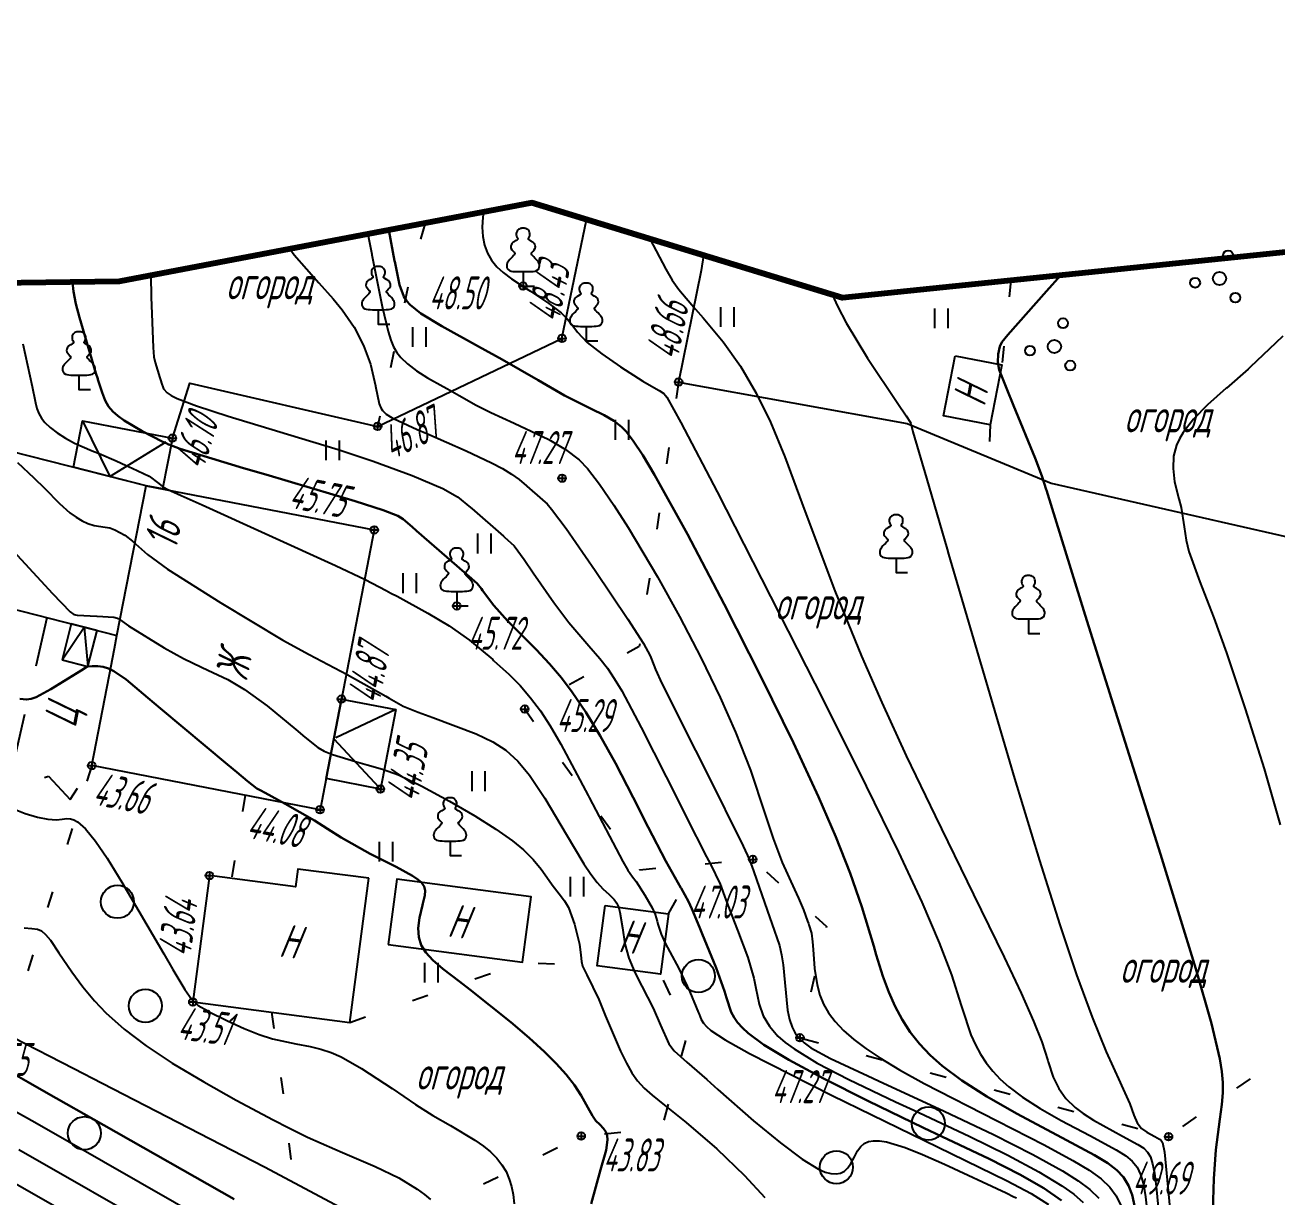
# Model space of a CAD drawing. Extents: x 1233805 to 1234355, y 654698 to 655114.
# Drawn here: x 1234235.86 to 1234273.72, y 655078.87 to 655114.32 of the extents above; entities that cross this region are included whole.
import ezdxf

# ---------------------------------------------------------------- set-up
doc = ezdxf.new("R2010")
doc.units = 0
for name, pattern in [('ИИDash_05_15', [2, 0.5, -1.5]), ('ИИDash_15_15', [3, 1.5, -1.5]), ('ИИDash_20_10', [3, 2, -1])]:
    doc.linetypes.add(name, pattern=pattern)
for name, color, linetype, lineweight in [('ИИ_ГОРИЗОНТАЛИ_ОСН', 32, 'Continuous', 25), ('ИИ_ГОРИЗОНТАЛИ_УТОЛЩ', 32, 'Continuous', 30), ('ИИ_ДОРОГИ_АД', 7, 'Continuous', 25), ('ИИ_ОГРАДЫ', 7, 'Continuous', 25), ('ИИ_ОТМЕТКИ', 7, 'Continuous', 25), ('ИИ_СТРОЕНИЕ', 7, 'Continuous', 25), ('ИИ_УГОДЬЯ', 7, 'Continuous', 25)]:
    doc.layers.add(name, color=color, linetype=linetype, lineweight=lineweight)
doc.layers.add('Оформление точек', color=7, linetype='Continuous')
doc.styles.add('VNIPISIMPLEXCUR', font='simplex.shx', dxfattribs={"width": 0.8, "oblique": 15})
doc.styles.add('ГОСТ 2.304 КУРСИВ', font='cs_gost2304.shx', dxfattribs={"oblique": 15})
doc.linetypes.add('ИИ054751', pattern='A,2.5,[1,3dservice.shx,S=0.8,R=0,X=0,Y=0],2.5', length=5)

# ---------------------------------------------------------------- blocks, each defined once
blk = doc.blocks.new('ИИ05401')
at = {"color": 0, "linetype": 'Continuous', "lineweight": 25}
for points in [[(-0.4, 1.2), (-0.4, 0)], [(0.4, 1.2), (0.4, 0)]]:
    blk.add_lwpolyline(points, dxfattribs=at)
blk = doc.blocks.new('ИИ053881')
at = {"color": 0, "linetype": 'Continuous', "lineweight": 25}
blk.add_lwpolyline([(0, 0.875), (0.129, 0.876), (0.342, 0.878), (0.479, 0.882), (0.614, 0.891), (0.726, 0.907), (0.816, 0.94), (0.906, 1), (0.956, 1.071), (0.983, 1.151), (0.991, 1.231), (0.986, 1.295), (0.963, 1.379), (0.932, 1.445), (0.884, 1.516), (0.798, 1.61), (0.719, 1.692), (0.646, 1.766), (0.575, 1.842), (0.536, 1.889), (0.511, 1.929), (0.501, 1.967), (0.504, 1.992), (0.518, 2.017), (0.545, 2.049), (0.608, 2.115), (0.679, 2.198), (0.732, 2.29), (0.745, 2.372), (0.736, 2.444), (0.709, 2.515), (0.672, 2.575), (0.633, 2.617), (0.596, 2.646), (0.548, 2.678), (0.495, 2.709), (0.408, 2.76), (0.363, 2.789), (0.336, 2.812), (0.324, 2.831), (0.321, 2.846), (0.325, 2.865), (0.335, 2.89), (0.353, 2.928), (0.372, 2.968), (0.4, 3.034), (0.413, 3.103), (0.412, 3.19), (0.398, 3.247), (0.363, 3.319), (0.32, 3.377), (0.284, 3.414), (0.246, 3.444), (0.181, 3.476), (0.125, 3.489), (0.07, 3.496), (0, 3.5), (-0.07, 3.496), (-0.125, 3.489), (-0.181, 3.476), (-0.246, 3.444), (-0.284, 3.414), (-0.32, 3.377), (-0.363, 3.319), (-0.398, 3.247), (-0.412, 3.19), (-0.413, 3.103), (-0.4, 3.034), (-0.372, 2.968), (-0.353, 2.928), (-0.335, 2.89), (-0.325, 2.865), (-0.321, 2.846), (-0.324, 2.831), (-0.336, 2.812), (-0.363, 2.789), (-0.408, 2.76), (-0.495, 2.709), (-0.548, 2.678), (-0.596, 2.646), (-0.633, 2.617), (-0.672, 2.575), (-0.709, 2.515), (-0.736, 2.444), (-0.745, 2.372), (-0.732, 2.29), (-0.679, 2.198), (-0.608, 2.115), (-0.545, 2.049), (-0.518, 2.017), (-0.504, 1.992), (-0.501, 1.967), (-0.511, 1.929), (-0.536, 1.889), (-0.575, 1.842), (-0.646, 1.766), (-0.719, 1.692), (-0.798, 1.61), (-0.884, 1.516), (-0.932, 1.445), (-0.963, 1.379), (-0.986, 1.295), (-0.991, 1.231), (-0.983, 1.151), (-0.956, 1.071), (-0.906, 1), (-0.816, 0.94), (-0.726, 0.907), (-0.614, 0.891), (-0.479, 0.882), (-0.342, 0.878), (-0.129, 0.876)], close=True, dxfattribs=at)
blk.add_lwpolyline([(0, 0.875), (0, 0), (0.7, 0)], dxfattribs=at)
blk = doc.blocks.new('ИИ05394')
at = {"color": 0, "linetype": 'Continuous', "lineweight": 25}
for centre, radius in [((0.52, 1.407), 0.3), ((-1.479, -0.253), 0.3), ((0, 0), 0.4), ((0.958, -1.154), 0.3)]:
    blk.add_circle(centre, radius, dxfattribs=at)
blk = doc.blocks.new('ИИ05368')
at = {"color": 0, "linetype": 'Continuous'}
blk.add_circle((0, 0), 1, dxfattribs=at)
blk = doc.blocks.new('PICKET')
at = {"color": 0, "linetype": 'Continuous', "lineweight": 25}
for p, q in [((-0.23, 0), (0.23, 0)), ((0, 0.23), (0, -0.23))]:
    blk.add_line(p, q, dxfattribs=at)
blk.add_circle((0, 0), 0.23, dxfattribs=at)
at = {"color": 0, "linetype": 'Continuous', "style": 'VNIPISIMPLEXCUR', "oblique": 15, "width": 0.8}
blk.add_attdef('OTMETKA', (1.25, 0.3), '', height=2, dxfattribs=at)
at = {"color": 8, "linetype": 'Continuous', "style": 'VNIPISIMPLEXCUR', "oblique": 15, "width": 0.8, "flags": 1}
blk.add_attdef('NOMER', (1.25, -2.7), '', height=2, dxfattribs=at)

msp = doc.modelspace()

# ---------------------------------------------------------------- linework, layer by layer
at = {"layer": 'ИИ_ГОРИЗОНТАЛИ_ОСН', "flags": 128}
for points, elevation in [([(1234249.731, 655108.66), (1234249.706, 655108.512), (1234249.687, 655108.208), (1234249.704, 655107.925), (1234249.756, 655107.663), (1234249.845, 655107.422), (1234249.967, 655107.205), (1234250.125, 655107.007), (1234250.317, 655106.829), (1234250.568, 655106.647), (1234251.097, 655106.298), (1234251.15, 655106.264), (1234251.706, 655105.896), (1234252.074, 655105.613), (1234252.27, 655105.42), (1234252.454, 655105.183), (1234252.57, 655105.027), (1234252.866, 655104.721), (1234253.304, 655104.372), (1234253.87, 655103.981), (1234254.545, 655103.546), (1234255.019, 655103.273), (1234255.041, 655103.261), (1234255.183, 655103.175), (1234255.233, 655103.112), (1234255.268, 655103.062), (1234255.269, 655103.06), (1234255.694, 655102.297), (1234256.79, 655100.197), (1234260.023, 655093.864), (1234261.302, 655091.301), (1234262.273, 655089.304), (1234262.979, 655087.787), (1234263.51, 655086.56), (1234263.88, 655085.595), (1234264.175, 655084.667), (1234264.202, 655084.576), (1234264.467, 655083.78), (1234264.602, 655083.473), (1234264.752, 655083.194), (1234264.928, 655082.926), (1234265.127, 655082.674), (1234265.353, 655082.435), (1234265.608, 655082.207), (1234266.029, 655081.891), (1234266.557, 655081.552), (1234267.192, 655081.188), (1234268.063, 655080.726), (1234268.859, 655080.299), (1234269.152, 655080.117), (1234269.347, 655079.954), (1234269.49, 655079.771), (1234269.598, 655079.547), (1234269.68, 655079.261), (1234269.749, 655078.878), (1234269.893, 655077.516)], 48.5), ([(1234246.227, 655107.994), (1234246.345, 655107.389), (1234246.349, 655107.367), (1234246.659, 655105.807), (1234246.839, 655105.047), (1234246.921, 655104.787), (1234247.007, 655104.583), (1234247.103, 655104.417), (1234247.223, 655104.266), (1234247.431, 655104.068), (1234247.702, 655103.864), (1234248.036, 655103.652), (1234248.504, 655103.386), (1234248.637, 655103.312), (1234248.991, 655103.111), (1234249.507, 655102.823), (1234249.948, 655102.599), (1234250.654, 655102.273), (1234251.7, 655101.778), (1234252.202, 655101.483), (1234252.616, 655101.163), (1234252.873, 655100.904), (1234253.23, 655100.427), (1234253.664, 655099.797), (1234254.103, 655099.12), (1234254.993, 655097.631), (1234255.654, 655096.431), (1234256.306, 655095.172), (1234256.883, 655093.982), (1234257.351, 655092.935), (1234257.8, 655091.785), (1234258.235, 655090.473), (1234258.481, 655089.715), (1234258.76, 655088.99), (1234259.129, 655088.171), (1234259.25, 655087.914), (1234259.404, 655087.553), (1234259.527, 655087.213), (1234259.551, 655087.145), (1234259.567, 655087.098), (1234259.641, 655086.852), (1234259.679, 655086.587), (1234259.694, 655086.359), (1234259.74, 655085.783), (1234259.819, 655085.289), (1234259.901, 655084.973), (1234260.01, 655084.701), (1234260.162, 655084.437), (1234260.36, 655084.177), (1234260.614, 655083.91), (1234260.921, 655083.639), (1234261.285, 655083.362), (1234261.707, 655083.079), (1234262.304, 655082.719), (1234263.054, 655082.303), (1234265.256, 655081.171), (1234266.679, 655080.448), (1234267.549, 655079.978), (1234268.042, 655079.68), (1234268.4, 655079.42), (1234268.666, 655079.167), (1234268.862, 655078.901), (1234269.001, 655078.609)], 47.5), ([(1234254.752, 655107.848), (1234255.235, 655106.936), (1234255.436, 655106.604), (1234255.631, 655106.324), (1234256.14, 655105.725), (1234256.374, 655105.464), (1234256.975, 655104.741), (1234257.496, 655104), (1234257.974, 655103.188), (1234258.408, 655102.306), (1234258.843, 655101.253), (1234259.457, 655099.599), (1234260.35, 655097.202), (1234261.153, 655095.228), (1234261.77, 655093.827), (1234262.512, 655092.218), (1234263.381, 655090.401), (1234264.544, 655088.019), (1234265.469, 655086.126), (1234265.981, 655085.04), (1234266.356, 655084.191), (1234266.606, 655083.559), (1234266.788, 655082.997), (1234266.799, 655082.959), (1234266.955, 655082.493), (1234267.12, 655082.151), (1234267.339, 655081.848), (1234267.618, 655081.576), (1234267.863, 655081.392), (1234268.17, 655081.194), (1234269.047, 655080.711), (1234269.514, 655080.46), (1234269.692, 655080.345), (1234269.806, 655080.23), (1234269.892, 655080.081), (1234269.959, 655079.875), (1234270.017, 655079.591), (1234270.071, 655079.192), (1234270.212, 655077.722)], 49), ([(1234243.865, 655107.545), (1234243.999, 655107.368), (1234244.747, 655106.518), (1234245.177, 655106.039), (1234245.455, 655105.702), (1234245.816, 655105.177), (1234246.099, 655104.627), (1234246.306, 655104.059), (1234246.459, 655103.405), (1234246.461, 655103.4), (1234246.576, 655102.864), (1234246.618, 655102.742), (1234246.669, 655102.656), (1234246.783, 655102.548), (1234246.966, 655102.435), (1234246.985, 655102.425), (1234247.002, 655102.416), (1234247.719, 655102.084), (1234248.012, 655101.959), (1234249.2, 655101.443), (1234249.968, 655101.08), (1234250.296, 655100.904), (1234250.573, 655100.734), (1234250.8, 655100.569), (1234251.027, 655100.376), (1234251.036, 655100.368), (1234251.51, 655099.955), (1234251.518, 655099.949), (1234251.647, 655099.832), (1234251.784, 655099.677), (1234252.226, 655099.086), (1234253.105, 655097.82), (1234254.095, 655096.348), (1234254.564, 655095.615), (1234254.766, 655095.236), (1234254.805, 655095.133), (1234254.926, 655094.83), (1234255.124, 655094.4), (1234256.134, 655092.372), (1234256.475, 655091.695), (1234257.579, 655089.478), (1234257.774, 655089.068), (1234257.894, 655088.733), (1234257.903, 655088.707), (1234258.38, 655087.319), (1234258.447, 655087.139), (1234258.673, 655086.474), (1234258.739, 655086.19), (1234258.786, 655085.896), (1234258.834, 655085.356), (1234258.92, 655084.526), (1234258.982, 655084.237), (1234259.062, 655084.003), (1234259.153, 655083.826), (1234259.271, 655083.673), (1234259.425, 655083.529), (1234259.627, 655083.385), (1234260.216, 655083.062), (1234261.349, 655082.532), (1234261.673, 655082.384), (1234263.66, 655081.47), (1234265.145, 655080.761), (1234266.341, 655080.156), (1234267.234, 655079.66), (1234267.705, 655079.362), (1234268.062, 655079.093), (1234268.333, 655078.831)], 47), ([(1234239.664, 655106.747), (1234239.678, 655106.09), (1234239.733, 655104.569), (1234239.757, 655104.281), (1234239.794, 655104.111), (1234239.939, 655103.644), (1234239.976, 655103.526), (1234239.978, 655103.518), (1234240.054, 655103.319), (1234240.158, 655103.198), (1234240.283, 655103.113), (1234240.462, 655103.023), (1234241.045, 655102.8), (1234242.003, 655102.489), (1234243.569, 655102.011), (1234243.795, 655101.943), (1234245.327, 655101.476), (1234246.389, 655101.129), (1234247.565, 655100.696), (1234248.492, 655100.297), (1234248.941, 655100.046), (1234249.337, 655099.723), (1234249.369, 655099.695), (1234250.333, 655098.856), (1234250.365, 655098.829), (1234250.649, 655098.561), (1234250.959, 655098.149), (1234251.23, 655097.754), (1234251.855, 655096.853), (1234252.308, 655096.244), (1234252.91, 655095.539), (1234253.241, 655095.161), (1234253.472, 655094.865), (1234253.682, 655094.554), (1234253.906, 655094.179), (1234254.491, 655093.072), (1234255.629, 655090.825), (1234255.857, 655090.37), (1234256.467, 655089.164), (1234256.587, 655088.935), (1234256.879, 655088.33), (1234257.059, 655087.855), (1234257.317, 655087.173), (1234257.41, 655086.941), (1234257.724, 655086.115), (1234257.9, 655085.493), (1234257.958, 655085.183), (1234258.058, 655084.703), (1234258.184, 655084.352), (1234258.373, 655084.033), (1234258.631, 655083.739), (1234258.851, 655083.547), (1234259.12, 655083.348), (1234259.821, 655082.918), (1234260.773, 655082.422), (1234262.188, 655081.748), (1234262.736, 655081.495), (1234264.411, 655080.711), (1234265.584, 655080.134), (1234266.519, 655079.636), (1234267.218, 655079.211), (1234267.575, 655078.955), (1234267.859, 655078.708)], 46.5), ([(1234260.266, 655106.168), (1234260.442, 655105.792), (1234260.696, 655105.312), (1234261.338, 655104.246), (1234262.251, 655102.872), (1234262.511, 655102.494), (1234262.643, 655102.294), (1234262.65, 655102.266), (1234262.713, 655102.014), (1234263.118, 655100.612), (1234263.743, 655098.463), (1234263.787, 655098.311), (1234265.782, 655091.528), (1234266.538, 655089.046), (1234267.154, 655087.102), (1234267.663, 655085.589), (1234268.13, 655084.305), (1234268.553, 655083.256), (1234268.975, 655082.331), (1234269.018, 655082.242), (1234269.272, 655081.685), (1234269.397, 655081.343), (1234269.397, 655081.342), (1234269.489, 655081.109), (1234269.628, 655080.945), (1234269.784, 655080.835), (1234270.032, 655080.696), (1234270.169, 655080.621), (1234270.223, 655080.579), (1234270.257, 655080.516), (1234270.316, 655080.228), (1234270.518, 655078.108)], 49.5), ([(1234273.897, 655104.905), (1234273.687, 655104.707), (1234272.909, 655103.968), (1234272.85, 655103.912), (1234272.197, 655103.339), (1234272.187, 655103.331), (1234271.619, 655102.833), (1234271.198, 655102.4), (1234270.886, 655101.991), (1234270.772, 655101.798), (1234270.687, 655101.612), (1234270.597, 655101.275), (1234270.578, 655100.906), (1234270.626, 655100.506), (1234270.752, 655099.991), (1234270.822, 655099.726), (1234270.916, 655099.14), (1234270.972, 655098.735), (1234271.055, 655098.393), (1234271.39, 655097.481), (1234271.811, 655096.389), (1234272.194, 655095.325), (1234272.761, 655093.634), (1234273.329, 655091.818), (1234273.82, 655090.132)], 50.5), ([(1234235.8, 655104.671), (1234236.077, 655103.387), (1234236.165, 655102.946), (1234236.176, 655102.892), (1234236.218, 655102.717), (1234236.276, 655102.569), (1234236.358, 655102.429), (1234236.463, 655102.298), (1234236.624, 655102.147), (1234236.835, 655101.987), (1234237.089, 655101.823), (1234237.361, 655101.673), (1234237.894, 655101.444), (1234238.108, 655101.36), (1234238.616, 655101.136), (1234238.918, 655100.998), (1234239.102, 655100.918), (1234239.618, 655100.671), (1234239.905, 655100.455), (1234240.014, 655100.365), (1234240.158, 655100.282), (1234240.586, 655100.09), (1234241.223, 655099.805), (1234245.247, 655097.974), (1234246.146, 655097.546), (1234246.778, 655097.219), (1234246.926, 655097.139), (1234247.111, 655097.041), (1234248.043, 655096.533), (1234248.691, 655096.148), (1234249.307, 655095.712), (1234250.005, 655095.123), (1234250.03, 655095.101), (1234250.042, 655095.091), (1234250.49, 655094.686), (1234250.834, 655094.339), (1234251.152, 655093.971), (1234251.447, 655093.575), (1234251.741, 655093.124), (1234252.065, 655092.572), (1234252.888, 655091.015), (1234252.92, 655090.952), (1234253.936, 655089.015), (1234254.092, 655088.756), (1234254.237, 655088.553), (1234254.342, 655088.411), (1234254.608, 655088.003), (1234254.829, 655087.614), (1234254.918, 655087.414), (1234254.977, 655087.21), (1234255, 655087.119), (1234255.098, 655086.824), (1234255.22, 655086.544), (1234255.361, 655086.287), (1234255.634, 655085.784), (1234255.968, 655085.076), (1234256.231, 655084.444), (1234256.246, 655084.402), (1234256.31, 655084.244), (1234256.376, 655084.132), (1234256.47, 655084.023), (1234256.601, 655083.91), (1234257.037, 655083.62), (1234257.77, 655083.211), (1234260.269, 655081.938), (1234263.868, 655080.182), (1234264.306, 655079.972), (1234265.565, 655079.362), (1234266.286, 655078.978), (1234266.808, 655078.642)], 45.5), ([(1234235.635, 655101.087), (1234236.132, 655100.626), (1234236.447, 655100.307), (1234236.908, 655099.846), (1234237.22, 655099.566), (1234237.405, 655099.429), (1234237.587, 655099.319), (1234237.765, 655099.237), (1234237.951, 655099.178), (1234238.286, 655099.127), (1234238.286, 655099.127), (1234238.425, 655099.109), (1234238.579, 655099.052), (1234238.877, 655098.888), (1234239.114, 655098.711), (1234239.199, 655098.627), (1234239.566, 655098.299), (1234240.174, 655097.865), (1234241.782, 655096.841), (1234243.662, 655095.716), (1234244.451, 655095.275), (1234245.217, 655094.878), (1234245.606, 655094.679), (1234246.768, 655094.015), (1234246.871, 655093.954), (1234247.293, 655093.72), (1234247.752, 655093.531), (1234248.196, 655093.37), (1234249.5, 655092.877), (1234250.004, 655092.639), (1234250.397, 655092.382), (1234250.76, 655092.052), (1234251.115, 655091.626), (1234251.58, 655090.934), (1234252.229, 655089.842), (1234252.761, 655088.947), (1234252.967, 655088.638), (1234253.159, 655088.385), (1234253.336, 655088.189), (1234253.525, 655088.018), (1234253.579, 655087.973), (1234253.681, 655087.871), (1234253.752, 655087.768), (1234253.806, 655087.646), (1234253.849, 655087.485), (1234253.928, 655087.011), (1234254.004, 655086.532), (1234254.118, 655086.092), (1234254.298, 655085.662), (1234254.514, 655085.25), (1234254.857, 655084.579), (1234255.075, 655084.072), (1234255.334, 655083.5), (1234255.495, 655083.288), (1234255.871, 655082.951), (1234256.477, 655082.425), (1234256.812, 655082.126), (1234257.895, 655081.174), (1234258.703, 655080.504), (1234259.36, 655080.014), (1234259.859, 655079.712), (1234260.056, 655079.626), (1234260.233, 655079.578), (1234260.389, 655079.567), (1234260.526, 655079.592), (1234260.642, 655079.652), (1234260.745, 655079.748), (1234260.837, 655079.881), (1234260.942, 655080.082), (1234261.039, 655080.27), (1234261.134, 655080.4), (1234261.242, 655080.491), (1234261.369, 655080.548), (1234261.52, 655080.574), (1234261.701, 655080.57), (1234261.917, 655080.534), (1234262.478, 655080.363), (1234263.004, 655080.156), (1234263.67, 655079.867), (1234265.531, 655078.992), (1234265.768, 655078.878), (1234265.848, 655078.84)], 45), ([(1234235.02, 655098.925), (1234236.341, 655097.503), (1234236.69, 655097.125), (1234237.229, 655096.566), (1234237.338, 655096.489), (1234237.441, 655096.468), (1234238.032, 655096.438), (1234238.041, 655096.437), (1234238.548, 655096.404), (1234238.658, 655096.38), (1234238.724, 655096.343), (1234238.736, 655096.332), (1234238.991, 655096.145), (1234240.066, 655095.482), (1234240.652, 655095.158), (1234241.2, 655094.892), (1234241.386, 655094.81), (1234241.992, 655094.527), (1234242.501, 655094.225), (1234243.18, 655093.73), (1234244.054, 655093.013), (1234244.321, 655092.783), (1234244.715, 655092.463), (1234244.907, 655092.354), (1234245.164, 655092.255), (1234245.86, 655092.042), (1234246.207, 655091.945), (1234246.676, 655091.811), (1234247.151, 655091.641), (1234247.859, 655091.296), (1234248.697, 655090.847), (1234249.464, 655090.404), (1234250.103, 655090.001), (1234250.604, 655089.646), (1234250.937, 655089.368), (1234251.226, 655089.083), (1234251.472, 655088.79), (1234251.714, 655088.442), (1234251.804, 655088.308), (1234252.012, 655088.04), (1234252.18, 655087.825), (1234252.295, 655087.623), (1234252.48, 655087.12), (1234252.625, 655086.516), (1234252.666, 655086.187), (1234252.689, 655085.994), (1234252.725, 655085.857), (1234252.856, 655085.586), (1234253.212, 655084.842), (1234253.419, 655084.34), (1234253.868, 655083.283), (1234254.048, 655082.917), (1234254.214, 655082.628), (1234254.388, 655082.38), (1234254.585, 655082.161), (1234254.822, 655081.948), (1234255.203, 655081.648), (1234255.859, 655081.128), (1234256.778, 655080.329), (1234257.618, 655079.525), (1234258.232, 655078.858)], 44.5), ([(1234235.51, 655090.613), (1234235.87, 655090.471), (1234236.234, 655090.359), (1234236.552, 655090.295), (1234236.809, 655090.28), (1234236.982, 655090.3), (1234237.127, 655090.317), (1234237.235, 655090.311), (1234237.341, 655090.28), (1234237.448, 655090.222), (1234237.694, 655090.004), (1234237.991, 655089.635), (1234238.343, 655089.117), (1234238.793, 655088.396), (1234240.059, 655086.228), (1234240.335, 655085.748), (1234240.692, 655085.145), (1234240.908, 655084.84), (1234241.095, 655084.665), (1234241.388, 655084.499), (1234241.389, 655084.498), (1234241.392, 655084.496), (1234241.988, 655084.198), (1234242.49, 655083.969), (1234242.943, 655083.788), (1234243.343, 655083.659), (1234244.056, 655083.508), (1234244.485, 655083.426), (1234244.811, 655083.344), (1234245.12, 655083.24), (1234245.421, 655083.109), (1234246.039, 655082.76), (1234246.961, 655082.148), (1234247.673, 655081.668), (1234248.199, 655081.336), (1234248.725, 655081.034), (1234249.469, 655080.593), (1234249.726, 655080.412), (1234249.941, 655080.233), (1234250.129, 655080.044), (1234250.285, 655079.846), (1234250.41, 655079.637), (1234250.506, 655079.414), (1234250.572, 655079.192), (1234250.62, 655078.942), (1234250.649, 655078.665)], 43.5), ([(1234235.839, 655087.012), (1234236.063, 655086.99), (1234236.242, 655086.968), (1234236.362, 655086.918), (1234236.484, 655086.815), (1234236.628, 655086.638), (1234236.884, 655086.258), (1234237.273, 655085.682), (1234237.612, 655085.224), (1234237.958, 655084.808), (1234238.308, 655084.438), (1234238.862, 655083.944), (1234239.528, 655083.439), (1234240.311, 655082.92), (1234241.268, 655082.349), (1234242.248, 655081.801), (1234243.369, 655081.206), (1234243.55, 655081.111), (1234243.654, 655081.056), (1234244.406, 655080.675), (1234245.229, 655080.314), (1234245.459, 655080.218), (1234246.448, 655079.796), (1234247.163, 655079.446), (1234247.724, 655079.111), (1234247.944, 655078.95), (1234248.124, 655078.792)], 43), ([(1234235.495, 655083.709), (1234237.338, 655082.753), (1234238.192, 655082.315), (1234243.103, 655079.78), (1234245.539, 655078.478)], 42.5), ([(1234235.135, 655081.712), (1234236.159, 655081.13), (1234241.416, 655078.114)], 41.5), ([(1234235.678, 655080.311), (1234240.081, 655077.788)], 41), ([(1234235.198, 655079.491), (1234238.746, 655077.461)], 40.5)]:
    msp.add_lwpolyline(points, dxfattribs=dict(at, elevation=elevation))
at = {"layer": 'ИИ_ГОРИЗОНТАЛИ_УТОЛЩ', "flags": 128}
for points, elevation in [([(1234246.861, 655108.114), (1234247.037, 655107.189), (1234247.05, 655107.123), (1234247.051, 655107.118), (1234247.191, 655106.456), (1234247.315, 655106.11), (1234247.398, 655105.975), (1234247.504, 655105.853), (1234247.83, 655105.596), (1234248.465, 655105.208), (1234249.572, 655104.593), (1234250.29, 655104.199), (1234251.376, 655103.573), (1234252.177, 655103.113), (1234252.985, 655102.709), (1234253.371, 655102.52), (1234253.664, 655102.348), (1234253.899, 655102.169), (1234254.041, 655102.025), (1234254.249, 655101.744), (1234254.542, 655101.306), (1234254.897, 655100.716), (1234255.892, 655098.914), (1234257.001, 655096.799), (1234258.129, 655094.576), (1234259.096, 655092.603), (1234259.856, 655090.972), (1234260.377, 655089.767), (1234260.81, 655088.665), (1234261.164, 655087.643), (1234261.526, 655086.459), (1234261.605, 655086.193), (1234261.803, 655085.553), (1234261.979, 655085.067), (1234262.171, 655084.632), (1234262.384, 655084.236), (1234262.633, 655083.856), (1234262.916, 655083.5), (1234263.237, 655083.161), (1234263.598, 655082.839), (1234264.195, 655082.391), (1234264.944, 655081.91), (1234265.843, 655081.395), (1234267.078, 655080.741), (1234268.204, 655080.139), (1234268.602, 655079.896), (1234268.879, 655079.684), (1234269.082, 655079.466), (1234269.232, 655079.222), (1234269.342, 655078.934), (1234269.427, 655078.565)], 48), ([(1234267.184, 655106.748), (1234266.751, 655106.272), (1234265.578, 655104.95), (1234265.403, 655104.728), (1234265.339, 655104.6), (1234265.292, 655104.365), (1234265.278, 655104.125), (1234265.325, 655103.894), (1234265.544, 655103.335), (1234265.756, 655102.814), (1234266.406, 655101.215), (1234266.615, 655100.679), (1234266.743, 655100.273), (1234266.749, 655100.252), (1234267.924, 655096.467), (1234268.429, 655094.87), (1234270.202, 655089.238), (1234271.264, 655085.775), (1234271.74, 655084.113), (1234271.993, 655083.05), (1234272.056, 655082.665), (1234272.086, 655082.33), (1234272.086, 655082.02), (1234272.056, 655081.673), (1234271.995, 655081.226), (1234271.876, 655080.295), (1234271.808, 655079.418), (1234271.78, 655078.45)], 50), ([(1234237.301, 655106.546), (1234237.329, 655106.26), (1234237.394, 655105.89), (1234237.505, 655105.469), (1234238.007, 655103.791), (1234238.062, 655103.613), (1234238.066, 655103.6), (1234238.192, 655103.199), (1234238.284, 655102.966), (1234238.386, 655102.784), (1234238.514, 655102.63), (1234238.664, 655102.498), (1234238.857, 655102.358), (1234239.401, 655102.039), (1234240.01, 655101.725), (1234240.129, 655101.669), (1234240.203, 655101.633), (1234240.21, 655101.629), (1234240.553, 655101.498), (1234242.467, 655100.92), (1234243.141, 655100.721), (1234245.841, 655099.916), (1234246.697, 655099.642), (1234247.132, 655099.474), (1234247.299, 655099.373), (1234247.574, 655099.136), (1234247.703, 655099.022), (1234249.156, 655097.757), (1234249.278, 655097.653), (1234249.533, 655097.427), (1234249.664, 655097.265), (1234249.698, 655097.216), (1234250.039, 655096.758), (1234250.46, 655096.29), (1234250.805, 655095.945), (1234251.318, 655095.429), (1234251.718, 655094.999), (1234252.083, 655094.57), (1234252.412, 655094.141), (1234252.822, 655093.537), (1234253.255, 655092.823), (1234253.713, 655091.997), (1234254.257, 655090.95), (1234254.71, 655090.058), (1234255.238, 655089.027), (1234255.695, 655088.226), (1234255.706, 655088.209), (1234255.93, 655087.812), (1234256.026, 655087.583), (1234256.254, 655087.028), (1234256.337, 655086.833), (1234256.763, 655085.798), (1234257.014, 655085.091), (1234257.07, 655084.899), (1234257.216, 655084.463), (1234257.303, 655084.299), (1234257.411, 655084.145), (1234257.554, 655083.986), (1234257.73, 655083.823), (1234258.201, 655083.475), (1234258.956, 655083.016), (1234260.004, 655082.45), (1234261.346, 655081.774), (1234263.028, 655080.965), (1234263.587, 655080.702), (1234265.019, 655080.02), (1234265.946, 655079.548), (1234266.666, 655079.134), (1234267.201, 655078.762)], 46), ([(1234235.707, 655093.935), (1234235.905, 655093.914), (1234236.049, 655093.936), (1234236.203, 655093.99), (1234236.641, 655094.234), (1234237.555, 655094.795), (1234237.76, 655094.924), (1234237.761, 655094.924), (1234237.765, 655094.924), (1234237.766, 655094.923), (1234237.769, 655094.921), (1234237.891, 655094.927), (1234237.892, 655094.927), (1234238.063, 655094.928), (1234238.223, 655094.904), (1234238.386, 655094.854), (1234238.549, 655094.778), (1234238.921, 655094.521), (1234239.58, 655093.969), (1234239.963, 655093.641), (1234241.987, 655091.95), (1234242.268, 655091.716), (1234242.591, 655091.448), (1234242.868, 655091.226), (1234242.973, 655091.171), (1234243.12, 655091.095), (1234243.731, 655090.764), (1234244.613, 655090.261), (1234245.011, 655090.007), (1234245.417, 655089.749), (1234246.302, 655089.253), (1234246.821, 655088.988), (1234247.084, 655088.855), (1234247.58, 655088.584), (1234247.74, 655088.475), (1234247.852, 655088.378), (1234247.932, 655088.265), (1234247.963, 655088.141), (1234247.951, 655087.986), (1234247.893, 655087.744), (1234247.88, 655087.697), (1234247.786, 655087.311), (1234247.751, 655087.005), (1234247.77, 655086.731), (1234247.844, 655086.49), (1234247.981, 655086.265), (1234248.196, 655086.029), (1234248.498, 655085.768), (1234248.997, 655085.386), (1234249.311, 655085.15), (1234250.55, 655084.161), (1234251.108, 655083.683), (1234251.57, 655083.262), (1234251.927, 655082.906), (1234252.228, 655082.572), (1234252.476, 655082.256), (1234252.684, 655081.942), (1234252.886, 655081.577), (1234253.022, 655081.33), (1234253.128, 655081.179), (1234253.241, 655081.061), (1234253.355, 655080.942), (1234253.423, 655080.839), (1234253.463, 655080.726), (1234253.475, 655080.596), (1234253.431, 655080.286), (1234253.268, 655079.69), (1234252.984, 655078.659)], 44), ([(1234234.821, 655082.993), (1234235.956, 655082.345), (1234236.503, 655082.034), (1234238.247, 655081.042), (1234242.19, 655078.803)], 42)]:
    msp.add_lwpolyline(points, dxfattribs=dict(at, elevation=elevation))
at = {"layer": 'ИИ_ДОРОГИ_АД', "linetype": 'ИИDash_15_15', "flags": 128}
msp.add_lwpolyline([(1234236.518, 655096.393), (1234235.493, 655091.91), (1234232.719, 655091.052), (1234232.89, 655090.335), (1234236.573, 655091.602), (1234237.23, 655090.896), (1234237.881, 655091.921)], dxfattribs=at)
at = {"layer": 'ИИ_ОГРАДЫ', "linetype": 'ИИ054751', "flags": 128}
for points in [[(1234240.318, 655101.823), (1234240.846, 655103.485), (1234246.522, 655102.177), (1234252.1, 655104.839), (1234252.843, 655108.43)], [(1234256.383, 655107.351), (1234256.313, 655106.895), (1234255.624, 655103.52), (1234262.534, 655102.27), (1234266.891, 655100.459), (1234276.822, 655098.203), (1234280.54, 655099.788)]]:
    msp.add_lwpolyline(points, dxfattribs=at)
at = {"layer": 'ИИ_СТРОЕНИЕ'}
for points in [[(1234263.99, 655104.315), (1234265.4, 655104.042), (1234265.048, 655102.225), (1234263.638, 655102.498)], [(1234239.521, 655100.383), (1234232.457, 655102.179), (1234231.9, 655099.987), (1234231.53, 655098.531), (1234231.323, 655097.718), (1234233.745, 655097.1), (1234238.643, 655095.851)], [(1234240.02, 655100.286), (1234239.521, 655100.383), (1234237.328, 655100.941), (1234237.601, 655102.35), (1234240.318, 655101.823)], [(1234246.422, 655099.046), (1234245.431, 655093.93), (1234244.965, 655091.529), (1234244.782, 655090.584), (1234237.881, 655091.921), (1234238.405, 655094.622), (1234238.566, 655095.456), (1234238.643, 655095.851), (1234239.521, 655100.383)], [(1234236.98, 655095.117), (1234237.763, 655094.918), (1234238.041, 655096.005), (1234237.257, 655096.205)], [(1234247.074, 655093.612), (1234246.609, 655091.21), (1234244.965, 655091.529), (1234245.431, 655093.93)], [(1234246.26, 655088.513), (1234244.112, 655088.789), (1234244.042, 655088.251), (1234241.439, 655088.594), (1234240.936, 655084.771), (1234245.686, 655084.152)], [(1234246.842, 655086.503), (1234250.902, 655085.969), (1234251.163, 655087.953), (1234247.103, 655088.487)], [(1234253.403, 655087.685), (1234255.318, 655087.433), (1234255.078, 655085.613), (1234253.164, 655085.865)]]:
    msp.add_lwpolyline(points, close=True, dxfattribs=at)
at = {"layer": 'ИИ_СТРОЕНИЕ', "linetype": 'ИИDash_20_10'}
for points in [[(1234237.601, 655102.35), (1234238.425, 655100.662), (1234240.318, 655101.823)], [(1234236.98, 655095.117), (1234237.649, 655096.105), (1234237.763, 655094.918)], [(1234247.074, 655093.612), (1234245.198, 655092.73), (1234246.609, 655091.21)]]:
    msp.add_lwpolyline(points, dxfattribs=at)
at = {"layer": 'ИИ_УГОДЬЯ', "linetype": 'ИИDash_05_15', "flags": 128}
for points in [[(1234247.962, 655108.324), (1234247.559, 655106.934), (1234246.522, 655102.177)], [(1234265.677, 655106.594), (1234265.4, 655104.042)], [(1234255.624, 655103.52), (1234254.438, 655095.525), (1234250.972, 655093.627), (1234254.443, 655088.769), (1234257.867, 655089.081), (1234260.098, 655087.057), (1234259.294, 655083.686), (1234270.441, 655080.692), (1234277.007, 655085.347), (1234276.999, 655092.214)], [(1234265.048, 655102.225), (1234265.003, 655101.244)], [(1234237.881, 655091.921), (1234235.389, 655083.913), (1234232.441, 655085.208), (1234231.531, 655087.219), (1234230.512, 655089.202), (1234225.191, 655093.444), (1234223.03, 655095.429), (1234221.354, 655099.398), (1234217.031, 655099.971), (1234215.046, 655099.619), (1234213.921, 655098.753)], [(1234242.514, 655091.023), (1234242.103, 655088.507)], [(1234255.318, 655087.433), (1234256.155, 655088.925)], [(1234245.686, 655084.152), (1234250.902, 655085.969), (1234253.164, 655085.865)], [(1234243.311, 655084.462), (1234243.736, 655081.552), (1234244.144, 655077.571), (1234245.528, 655076.337), (1234246.986, 655077.923), (1234252.68, 655080.714), (1234255.12, 655080.949), (1234255.917, 655083.864), (1234255.078, 655085.613)]]:
    msp.add_lwpolyline(points, dxfattribs=at)
at = {"layer": 'Оформление точек', "color": 41, "lineweight": 80}
msp.add_lwpolyline([(1234283.108, 654912.091), (1234263.065, 654936.588), (1234271.639, 654969.887), (1234262.654, 654978.832), (1234256.669, 655012.818), (1234288.937, 655037.856), (1234333.776, 655050.652), (1234349.327, 655050.821), (1234348.812, 655058.959), (1234353.847, 655093.724), (1234353.334, 655114.319), (1234323.897, 655110.095), (1234294.279, 655109.246), (1234278.101, 655107.867), (1234260.582, 655106.071), (1234251.183, 655108.936), (1234238.712, 655106.566), (1234227.593, 655106.413), (1234221.976, 655100.726), (1234199.442, 655098.648), (1234167.81, 655097.022), (1234151.568, 655095.162)], dxfattribs=at)

# ---------------------------------------------------------------- block references
at = {"layer": 'ИИ_ОТМЕТКИ'}
ref = msp.add_blockref('PICKET', (1234252.1, 655104.839, 48.433), dxfattribs=dict(at, xscale=0.5, yscale=0.5, zscale=0.5))
ref.add_attrib('OTMETKA', '48.43', (1234252.009, 655105.296, 48.433), dxfattribs={"layer": '0', "color": 0, "linetype": 'Continuous', "height": 1, "rotation": 78.3034, "style": 'ГОСТ 2.304 КУРСИВ', "oblique": 15, "width": 0.65})
ref = msp.add_blockref('PICKET', (1234250.923, 655106.423, 48.501), dxfattribs=dict(at, xscale=0.5, yscale=0.5, zscale=0.5))
ref.add_attrib('OTMETKA', '48.50', (1234248.075, 655105.716, 48.501), dxfattribs={"layer": '0', "color": 0, "linetype": 'Continuous', "height": 1, "style": 'ГОСТ 2.304 КУРСИВ', "oblique": 15, "width": 0.65})
ref = msp.add_blockref('PICKET', (1234255.624, 655103.52, 48.662), dxfattribs=dict(at, xscale=0.5, yscale=0.5, zscale=0.5))
ref.add_attrib('OTMETKA', '48.66', (1234255.602, 655104.162, 48.662), dxfattribs={"layer": '0', "color": 0, "linetype": 'Continuous', "height": 1, "rotation": 78.4587, "style": 'ГОСТ 2.304 КУРСИВ', "oblique": 15, "width": 0.65})
ref = msp.add_blockref('PICKET', (1234246.522, 655102.177, 46.868), dxfattribs=dict(at, xscale=0.5, yscale=0.5, zscale=0.5))
ref.add_attrib('OTMETKA', '46.87', (1234246.951, 655101.155, 46.868), dxfattribs={"layer": '0', "color": 0, "linetype": 'Continuous', "height": 1, "rotation": 25.5145, "style": 'ГОСТ 2.304 КУРСИВ', "oblique": 15, "width": 0.65})
ref = msp.add_blockref('PICKET', (1234240.318, 655101.823, 46.095), dxfattribs=dict(at, xscale=0.5, yscale=0.5, zscale=0.5))
ref.add_attrib('OTMETKA', '46.10', (1234241.254, 655100.835, 46.095), dxfattribs={"layer": '0', "color": 0, "linetype": 'Continuous', "height": 1, "rotation": 72.3771, "style": 'ГОСТ 2.304 КУРСИВ', "oblique": 15, "width": 0.65})
ref = msp.add_blockref('PICKET', (1234252.102, 655100.612, 47.269), dxfattribs=dict(at, xscale=0.5, yscale=0.5, zscale=0.5))
ref.add_attrib('OTMETKA', '47.27', (1234250.574, 655101.038, 47.269), dxfattribs={"layer": '0', "color": 0, "linetype": 'Continuous', "height": 1, "style": 'ГОСТ 2.304 КУРСИВ', "oblique": 15, "width": 0.65})
ref = msp.add_blockref('PICKET', (1234246.422, 655099.046, 45.752), dxfattribs=dict(at, xscale=0.5, yscale=0.5, zscale=0.5))
ref.add_attrib('OTMETKA', '45.75', (1234243.802, 655099.726, 45.752), dxfattribs={"layer": '0', "color": 0, "linetype": 'Continuous', "height": 1, "rotation": 349.0333, "style": 'ГОСТ 2.304 КУРСИВ', "oblique": 15, "width": 0.65})
ref = msp.add_blockref('PICKET', (1234248.916, 655096.75, 45.723), dxfattribs=dict(at, xscale=0.5, yscale=0.5, zscale=0.5))
ref.add_attrib('OTMETKA', '45.72', (1234249.244, 655095.421, 45.723), dxfattribs={"layer": '0', "color": 0, "linetype": 'Continuous', "height": 1, "style": 'ГОСТ 2.304 КУРСИВ', "oblique": 15, "width": 0.65})
ref = msp.add_blockref('PICKET', (1234245.431, 655093.93, 44.865), dxfattribs=dict(at, xscale=0.5, yscale=0.5, zscale=0.5))
ref.add_attrib('OTMETKA', '44.87', (1234246.579, 655093.761, 44.865), dxfattribs={"layer": '0', "color": 0, "linetype": 'Continuous', "height": 1, "rotation": 79.0333, "style": 'ГОСТ 2.304 КУРСИВ', "oblique": 15, "width": 0.65})
ref = msp.add_blockref('PICKET', (1234250.972, 655093.627, 45.287), dxfattribs=dict(at, xscale=0.5, yscale=0.5, zscale=0.5))
ref.add_attrib('OTMETKA', '45.29', (1234251.927, 655092.933, 45.287), dxfattribs={"layer": '0', "color": 0, "linetype": 'Continuous', "height": 1, "style": 'ГОСТ 2.304 КУРСИВ', "oblique": 15, "width": 0.65})
ref = msp.add_blockref('PICKET', (1234246.609, 655091.21, 44.348), dxfattribs=dict(at, xscale=0.5, yscale=0.5, zscale=0.5))
ref.add_attrib('OTMETKA', '44.35', (1234247.743, 655090.799, 44.348), dxfattribs={"layer": '0', "color": 0, "linetype": 'Continuous', "height": 1, "rotation": 79.0333, "style": 'ГОСТ 2.304 КУРСИВ', "oblique": 15, "width": 0.65})
ref = msp.add_blockref('PICKET', (1234237.881, 655091.921, 43.659), dxfattribs=dict(at, xscale=0.5, yscale=0.5, zscale=0.5))
ref.add_attrib('OTMETKA', '43.66', (1234237.873, 655090.749, 43.659), dxfattribs={"layer": '0', "color": 0, "linetype": 'Continuous', "height": 1, "rotation": 349.0333, "style": 'ГОСТ 2.304 КУРСИВ', "oblique": 15, "width": 0.65})
ref = msp.add_blockref('PICKET', (1234244.782, 655090.584, 44.081), dxfattribs=dict(at, xscale=0.5, yscale=0.5, zscale=0.5))
ref.add_attrib('OTMETKA', '44.08', (1234242.52, 655089.74, 44.081), dxfattribs={"layer": '0', "color": 0, "linetype": 'Continuous', "height": 1, "rotation": 349.0333, "style": 'ГОСТ 2.304 КУРСИВ', "oblique": 15, "width": 0.65})
ref = msp.add_blockref('PICKET', (1234257.867, 655089.081, 47.032), dxfattribs=dict(at, xscale=0.5, yscale=0.5, zscale=0.5))
ref.add_attrib('OTMETKA', '47.03', (1234255.985, 655087.292, 47.032), dxfattribs={"layer": '0', "color": 0, "linetype": 'Continuous', "height": 1, "style": 'ГОСТ 2.304 КУРСИВ', "oblique": 15, "width": 0.65})
ref = msp.add_blockref('PICKET', (1234241.439, 655088.594, 43.644), dxfattribs=dict(at, xscale=0.5, yscale=0.5, zscale=0.5))
ref.add_attrib('OTMETKA', '43.64', (1234240.866, 655086.112, 43.644), dxfattribs={"layer": '0', "color": 0, "linetype": 'Continuous', "height": 1, "rotation": 82.5004, "style": 'ГОСТ 2.304 КУРСИВ', "oblique": 15, "width": 0.65})
ref = msp.add_blockref('PICKET', (1234240.936, 655084.771, 43.506), dxfattribs=dict(at, xscale=0.5, yscale=0.5, zscale=0.5))
ref.add_attrib('OTMETKA', '43.51', (1234240.439, 655083.647, 43.506), dxfattribs={"layer": '0', "color": 0, "linetype": 'Continuous', "height": 1, "rotation": 352.5734, "style": 'ГОСТ 2.304 КУРСИВ', "oblique": 15, "width": 0.65})
ref = msp.add_blockref('PICKET', (1234235.389, 655083.913, 42.551), dxfattribs=dict(at, xscale=0.5, yscale=0.5, zscale=0.5))
ref.add_attrib('OTMETKA', '42.55', (1234234.275, 655082.528, 42.551), dxfattribs={"layer": '0', "color": 0, "linetype": 'Continuous', "height": 1, "style": 'ГОСТ 2.304 КУРСИВ', "oblique": 15, "width": 0.65})
ref = msp.add_blockref('PICKET', (1234259.294, 655083.686, 47.269), dxfattribs=dict(at, xscale=0.5, yscale=0.5, zscale=0.5))
ref.add_attrib('OTMETKA', '47.27', (1234258.44, 655081.708, 47.269), dxfattribs={"layer": '0', "color": 0, "linetype": 'Continuous', "height": 1, "style": 'ГОСТ 2.304 КУРСИВ', "oblique": 15, "width": 0.65})
ref = msp.add_blockref('PICKET', (1234252.68, 655080.714, 43.833), dxfattribs=dict(at, xscale=0.5, yscale=0.5, zscale=0.5))
ref.add_attrib('OTMETKA', '43.83', (1234253.339, 655079.64, 43.833), dxfattribs={"layer": '0', "color": 0, "linetype": 'Continuous', "height": 1, "style": 'ГОСТ 2.304 КУРСИВ', "oblique": 15, "width": 0.65})
ref = msp.add_blockref('PICKET', (1234270.441, 655080.692, 49.69), dxfattribs=dict(at, xscale=0.5, yscale=0.5, zscale=0.5))
ref.add_attrib('OTMETKA', '49.69', (1234269.348, 655078.942, 49.69), dxfattribs={"layer": '0', "color": 0, "linetype": 'Continuous', "height": 1, "style": 'ГОСТ 2.304 КУРСИВ', "oblique": 15, "width": 0.65})
at = {"layer": 'ИИ_УГОДЬЯ', "xscale": 0.5, "yscale": 0.5, "zscale": 0.5}
for name, p in [('ИИ053881', (1234250.923, 655106.423, -11.67)), ('ИИ05394', (1234271.984, 655106.65, -11.67)), ('ИИ053881', (1234246.543, 655105.269, -11.67)), ('ИИ053881', (1234252.83, 655104.765, -11.67)), ('ИИ05401', (1234257.096, 655105.19)), ('ИИ05401', (1234263.569, 655105.149)), ('ИИ05401', (1234247.778, 655104.582)), ('ИИ05394', (1234266.991, 655104.596, -11.67)), ('ИИ053881', (1234237.491, 655103.292, -11.67)), ('ИИ05401', (1234253.911, 655101.776)), ('ИИ05401', (1234245.16, 655101.153)), ('ИИ053881', (1234262.203, 655097.756, -11.67)), ('ИИ05401', (1234249.744, 655098.338)), ('ИИ053881', (1234248.916, 655096.75, -11.67)), ('ИИ05401', (1234247.486, 655097.137)), ('ИИ053881', (1234266.204, 655095.917, -11.67)), ('ИИ05401', (1234249.569, 655091.149)), ('ИИ053881', (1234248.714, 655089.198, -11.67)), ('ИИ05401', (1234246.775, 655089.017)), ('ИИ05401', (1234252.551, 655087.959)), ('ИИ05368', (1234238.656, 655087.8)), ('ИИ05401', (1234248.142, 655085.358)), ('ИИ05368', (1234256.225, 655085.554)), ('ИИ05368', (1234239.501, 655084.653)), ('ИИ05368', (1234237.656, 655080.8)), ('ИИ05368', (1234263.181, 655081.093)), ('ИИ05368', (1234260.398, 655079.769))]:
    msp.add_blockref(name, p, dxfattribs=at)

# ---------------------------------------------------------------- texts
at = {"layer": 'ИИ_ДОРОГИ_АД', "style": 'ГОСТ 2.304 КУРСИВ', "oblique": 15, "width": 0.8}
msp.add_text('Ц', height=1, rotation=79.0333, dxfattribs=at).set_placement((1234237.391, 655093.037))
at = {"layer": 'ИИ_СТРОЕНИЕ', "style": 'ГОСТ 2.304 КУРСИВ', "oblique": 15, "width": 0.8}
for s, rotation, p in [('Н', 79.0333, (1234264.889, 655102.75)), ('16', 79.0333, (1234240.44, 655098.431)), ('Ж', 79.0333, (1234242.576, 655094.459)), ('Н', 352.5734, (1234248.61, 655086.752)), ('Н', 352.5734, (1234243.515, 655086.146)), ('Н', 352.5734, (1234253.777, 655086.287))]:
    msp.add_text(s, height=1, rotation=rotation, dxfattribs=at).set_placement(p)
at = {"layer": 'ИИ_УГОДЬЯ', "style": 'ГОСТ 2.304 КУРСИВ', "oblique": 15, "width": 0.8}
for p in [(1234241.94, 655106.02), (1234269.104, 655101.995), (1234258.54, 655096.334), (1234268.975, 655085.346), (1234247.684, 655082.117)]:
    msp.add_text('огород', height=1, dxfattribs=at).set_placement(p)

doc.saveas('drawing.dxf')
